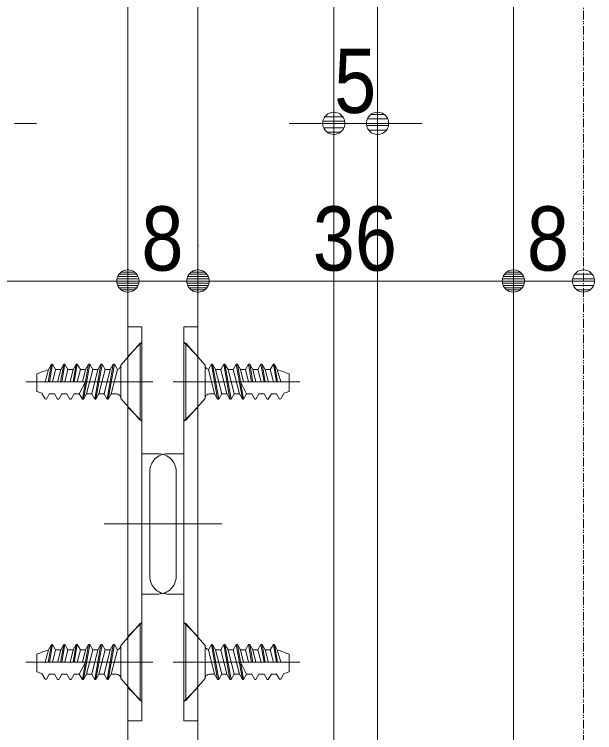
# Model space of a CAD drawing. Units: millimetres, scale not verified. Extents: x -6062 to 6062, y -3045 to 3045.
# Drawn here: x 1225.9 to 1557, y 212.4 to 622.5 of the extents above; entities that cross this region are included whole.
import ezdxf
from ezdxf.enums import TextEntityAlignment as Align

# ---------------------------------------------------------------- set-up
doc = ezdxf.new("R2010")
doc.units = ezdxf.units.MM
doc.header["$LTSCALE"] = 20
doc.linetypes.add('DOUBLE_CHAIN1', pattern=[8.8, 5, -1, 0.6, -0.6, 0.6, -1])
for name, color, linetype, lineweight in [('0-1_3一般', 7, 'Continuous', 9), ('0-2_2寸法-1', 7, 'Continuous', 9), ('0-3_0', 7, 'Continuous', 9)]:
    doc.layers.add(name, color=color, linetype=linetype, lineweight=lineweight)
doc.styles.add('ＭＳ Ｐゴシック', font='')
doc.styles.get('ＭＳ Ｐゴシック').set_extended_font_data('MS PGothic')

# ---------------------------------------------------------------- blocks, each defined once
blk = doc.blocks.new('グループ-32')
at = {"layer": '0-1_3一般'}
for p, q in [((63913.7, 13704.9), (63913.7, -35100)), ((64413.7, -35100), (64413.7, 13704.9))]:
    blk.add_line(p, q, dxfattribs=at)
blk.add_lwpolyline([(65963.7, 16304.9), (65963.7, -37700), (62363.7, -37700), (62363.7, 16304.9)], close=True, dxfattribs=at)
blk = doc.blocks.new('グループ-34')
at = {"layer": '0-1_3一般'}
blk.add_line((61563.7, 16304.9), (61563.7, -37700), dxfattribs=at)
blk = doc.blocks.new('グループ-57')
at = {"layer": '0-1_3一般'}
for p, q in [((62203.7, 5494.9), (62223.7, 5494.9)), ((62203.7, 4614.9), (62203.7, 5494.9)), ((62443.7, 5244.9), (62223.7, 5494.9)), ((62223.7, 4614.9), (62223.7, 5494.9)), ((62517, 5254.9), (62530.3, 5254.9)), ((62517, 5254.9), (62587.7, 4854.9)), ((62658.3, 5254.9), (62671.7, 5254.9)), ((62658.3, 5254.9), (62729, 4854.9)), ((62799.7, 5254.9), (62813, 5254.9)), ((62799.7, 5254.9), (62870.3, 4854.9)), ((62941, 5254.9), (62906.4, 5194.9)), ((62941, 5254.9), (62976.3, 5054.9)), ((62941, 5254.9), (62954.3, 5254.9)), ((62989.7, 5054.9), (62954.3, 5254.9)), ((62954.3, 5254.9), (62989, 5194.9)), ((63082.3, 5254.9), (63117.7, 5054.9)), ((63131, 5054.9), (63095.7, 5254.9)), ((63259.2, 5054.9), (63223.7, 5254.9)), ((63223.7, 5254.9), (63237, 5254.9)), ((63237, 5254.9), (63272.7, 5054.9)), ((63268.8, 5194.9), (63237, 5254.9)), ((62443.7, 5244.9), (62443.7, 4864.9)), ((62635.6, 4914.9), (62565, 5194.9)), ((62623.7, 5194.9), (62565, 5194.9)), ((62777, 4914.9), (62706.3, 5194.9)), ((62706.3, 5194.9), (62765, 5194.9)), ((62883, 5054.9), (62847.6, 5194.9)), ((62847.6, 5194.9), (62906.4, 5194.9)), ((62906.4, 5194.9), (62941.7, 5054.9)), ((63024.3, 5054.9), (62989, 5194.9)), ((62989, 5194.9), (63047.7, 5194.9)), ((63166.8, 5050.3), (63130.3, 5194.9)), ((63130.3, 5194.9), (63189, 5194.9)), ((63307.4, 5054.9), (63268.8, 5194.9)), ((63403.7, 4943.3), (63403.7, 5143.3)), ((62183.7, 5054.9), (62135.3, 5054.9)), ((63527.3, 5054.9), (62183.7, 5054.9)), ((62848.3, 5054.9), (62918.3, 4914.9)), ((62941.7, 5054.9), (63403.7, 5054.9)), ((63307.7, 4859), (63344.1, 4922.1)), ((62223.7, 4614.9), (62443.7, 4864.9)), ((62553, 4914.9), (62493.7, 4914.9)), ((62553, 4914.9), (62587.7, 4854.9)), ((62587.7, 4854.9), (62601, 4854.9)), ((62601, 4854.9), (62635.6, 4914.9)), ((62635.6, 4914.9), (62694.4, 4914.9)), ((62694.4, 4914.9), (62729, 4854.9)), ((62729, 4854.9), (62742.3, 4854.9)), ((62742.3, 4854.9), (62777, 4914.9)), ((62835.7, 4914.9), (62777, 4914.9)), ((62835.7, 4914.9), (62870.3, 4854.9)), ((62870.3, 4854.9), (62883.7, 4854.9)), ((62883.7, 4854.9), (62918.3, 4914.9)), ((62978.3, 4914.9), (62918.3, 4914.9)), ((63119.6, 4914.9), (63059.6, 4914.9)), ((63118.4, 4914.9), (63153, 4854.9)), ((63166.3, 4854.9), (63201, 4914.9)), ((63261, 4914.9), (63201, 4914.9)), ((63261, 4914.9), (63294.3, 4857.1)), ((63294.3, 4857.1), (63307.7, 4859)), ((62203.7, 4614.9), (62223.7, 4614.9))]:
    blk.add_line(p, q, dxfattribs=at)
for points in [[(62517, 5254.9), (62482.4, 5194.9), (62553, 4914.9)], [(62601, 4854.9), (62530.3, 5254.9), (62565, 5194.9)], [(62658.3, 5254.9), (62623.7, 5194.9), (62694.4, 4914.9)], [(62742.3, 4854.9), (62671.7, 5254.9), (62706.3, 5194.9)], [(62799.7, 5254.9), (62765, 5194.9), (62835.7, 4914.9)], [(62883.7, 4854.9), (62813, 5254.9), (62847.6, 5194.9)], [(63082.3, 5254.9), (63047.7, 5194.9), (63083, 5054.9)], [(63082.3, 5254.9), (63095.7, 5254.9), (63130.3, 5194.9)], [(63223.7, 5254.9), (63189, 5194.9), (63225, 5054.9)], [(62977, 4914.9), (63011.7, 4854.9), (63025, 4854.9), (63059.6, 4914.9)], [(63153, 4854.9), (63166.3, 4854.9), (63201, 4914.9)]]:
    blk.add_lwpolyline(points, dxfattribs=at)
for centre, radius, start, end in [((62493.7, 5244.9), 50, 180, 218.85337), ((62493.7, 5244.9), 50, 218.85337, 257.70674), ((63033.7, 4319.2), 903.4, 70.33492, 74.8474), ((63033.7, 4319.2), 903.4, 65.82245, 70.33492), ((63255.6, 5314.9), 400, 282.68217, 287.20712), ((63255.6, 5314.9), 400, 287.20712, 291.73206), ((62493.7, 4864.9), 50, 135, 180), ((62493.7, 4864.9), 50, 90, 135)]:
    blk.add_arc(centre, radius, start, end, dxfattribs=at)
blk = doc.blocks.new('グループ-58')
at = {"layer": '0-1_3一般'}
for p, q in [((61703.7, 5494.9), (61483.7, 5244.9)), ((61703.7, 5494.9), (61703.7, 4614.9)), ((61703.7, 5494.9), (61723.7, 5494.9)), ((61723.7, 5494.9), (61723.7, 4614.9)), ((60654.6, 5054.9), (60690.3, 5254.9)), ((60690.3, 5254.9), (60658.6, 5194.9)), ((60703.7, 5254.9), (60668.1, 5054.9)), ((60690.3, 5254.9), (60703.7, 5254.9)), ((60831.7, 5254.9), (60796.3, 5054.9)), ((60809.7, 5054.9), (60845, 5254.9)), ((60973, 5254.9), (60937.7, 5054.9)), ((60938.4, 5194.9), (60973, 5254.9)), ((60951, 5054.9), (60986.3, 5254.9)), ((60973, 5254.9), (60986.3, 5254.9)), ((61021, 5194.9), (60986.3, 5254.9)), ((61057, 4854.9), (61127.7, 5254.9)), ((61114.3, 5254.9), (61127.7, 5254.9)), ((61198.3, 4854.9), (61269, 5254.9)), ((61255.7, 5254.9), (61269, 5254.9)), ((61339.7, 4854.9), (61410.3, 5254.9)), ((61397, 5254.9), (61410.3, 5254.9)), ((60658.6, 5194.9), (60619.9, 5054.9)), ((60738.3, 5194.9), (60797, 5194.9)), ((60797, 5194.9), (60760.5, 5050.3)), ((60879.6, 5194.9), (60938.4, 5194.9)), ((60938.4, 5194.9), (60903, 5054.9)), ((60985.6, 5054.9), (61021, 5194.9)), ((61021, 5194.9), (61079.7, 5194.9)), ((61079.7, 5194.9), (61044.4, 5054.9)), ((61221, 5194.9), (61150.4, 4914.9)), ((61162.3, 5194.9), (61221, 5194.9)), ((61362.4, 5194.9), (61291.7, 4914.9)), ((61362.4, 5194.9), (61303.6, 5194.9)), ((61483.7, 4864.9), (61483.7, 5244.9)), ((60523.7, 5143.3), (60523.7, 4943.3)), ((61743.7, 5054.9), (60400, 5054.9)), ((60523.7, 5054.9), (60985.6, 5054.9)), ((61009, 4914.9), (61079, 5054.9)), ((61792, 5054.9), (61743.7, 5054.9)), ((60583.2, 4922.1), (60619.7, 4859)), ((60619.7, 4859), (60633, 4857.1)), ((60633, 4857.1), (60666.4, 4914.9)), ((60726.4, 4914.9), (60666.4, 4914.9)), ((60726.4, 4914.9), (60761, 4854.9)), ((60774.3, 4854.9), (60809, 4914.9)), ((60867.7, 4914.9), (60807.7, 4914.9)), ((61009, 4914.9), (60949.1, 4914.9)), ((61009, 4914.9), (61043.7, 4854.9)), ((61043.7, 4854.9), (61057, 4854.9)), ((61057, 4854.9), (61091.6, 4914.9)), ((61150.4, 4914.9), (61091.6, 4914.9)), ((61150.4, 4914.9), (61185, 4854.9)), ((61185, 4854.9), (61198.3, 4854.9)), ((61198.3, 4854.9), (61233, 4914.9)), ((61233, 4914.9), (61291.7, 4914.9)), ((61291.7, 4914.9), (61326.3, 4854.9)), ((61326.3, 4854.9), (61339.7, 4854.9)), ((61339.7, 4854.9), (61374.3, 4914.9)), ((61433.7, 4914.9), (61374.3, 4914.9)), ((61483.7, 4864.9), (61703.7, 4614.9)), ((61703.7, 4614.9), (61723.7, 4614.9))]:
    blk.add_line(p, q, dxfattribs=at)
for points in [[(60702.3, 5054.9), (60738.3, 5194.9), (60703.7, 5254.9)], [(60797, 5194.9), (60831.7, 5254.9), (60845, 5254.9)], [(60844.3, 5054.9), (60879.6, 5194.9), (60845, 5254.9)], [(61079.7, 5194.9), (61114.3, 5254.9), (61043.7, 4854.9)], [(61091.6, 4914.9), (61162.3, 5194.9), (61127.7, 5254.9)], [(61221, 5194.9), (61255.7, 5254.9), (61185, 4854.9)], [(61233, 4914.9), (61303.6, 5194.9), (61269, 5254.9)], [(61362.4, 5194.9), (61397, 5254.9), (61326.3, 4854.9)], [(61374.3, 4914.9), (61445, 5194.9), (61410.3, 5254.9)], [(60726.4, 4914.9), (60761, 4854.9), (60774.3, 4854.9)], [(60867.7, 4914.9), (60902.3, 4854.9), (60915.7, 4854.9), (60950.3, 4914.9)]]:
    blk.add_lwpolyline(points, dxfattribs=at)
for centre, radius, start, end in [((60893.7, 4319.2), 903.4, 109.66508, 114.17755), ((60893.7, 4319.2), 903.4, 105.1526, 109.66508), ((61433.7, 5244.9), 50, 282.29326, 321.14663), ((61433.7, 5244.9), 50, 321.14663, 0), ((60671.8, 5314.9), 400, 248.26794, 252.79288), ((60671.8, 5314.9), 400, 252.79288, 257.31783), ((61433.7, 4864.9), 50, 45, 90), ((61433.7, 4864.9), 50, 0, 45)]:
    blk.add_arc(centre, radius, start, end, dxfattribs=at)
blk = doc.blocks.new('グループ-59')
at = {"layer": '0-1_3一般'}
for p, q in [((62203.7, 7814.9), (62203.7, 8694.9)), ((62203.7, 8694.9), (62223.7, 8694.9)), ((62223.7, 7814.9), (62223.7, 8694.9)), ((62443.7, 8444.9), (62223.7, 8694.9)), ((62517, 8454.9), (62482.4, 8394.9)), ((62517, 8454.9), (62530.3, 8454.9)), ((62530.3, 8454.9), (62565, 8394.9)), ((62601, 8054.9), (62530.3, 8454.9)), ((62658.3, 8454.9), (62623.7, 8394.9)), ((62658.3, 8454.9), (62671.7, 8454.9)), ((62671.7, 8454.9), (62706.3, 8394.9)), ((62742.3, 8054.9), (62671.7, 8454.9)), ((62799.7, 8454.9), (62765, 8394.9)), ((62799.7, 8454.9), (62813, 8454.9)), ((62813, 8454.9), (62847.6, 8394.9)), ((62883.7, 8054.9), (62813, 8454.9)), ((62941, 8454.9), (62976.3, 8254.9)), ((62989.7, 8254.9), (62954.3, 8454.9)), ((63082.3, 8454.9), (63047.7, 8394.9)), ((63082.3, 8454.9), (63117.7, 8254.9)), ((63082.3, 8454.9), (63095.7, 8454.9)), ((63095.7, 8454.9), (63130.3, 8394.9)), ((63131, 8254.9), (63095.7, 8454.9)), ((63223.7, 8454.9), (63189, 8394.9)), ((63223.7, 8454.9), (63237, 8454.9)), ((63259.2, 8254.9), (63223.7, 8454.9)), ((63268.8, 8394.9), (63237, 8454.9)), ((63237, 8454.9), (63272.7, 8254.9)), ((62443.7, 8444.9), (62443.7, 8064.9)), ((62482.4, 8394.9), (62553, 8114.9)), ((62623.7, 8394.9), (62565, 8394.9)), ((62623.7, 8394.9), (62694.4, 8114.9)), ((62706.3, 8394.9), (62765, 8394.9)), ((62765, 8394.9), (62835.7, 8114.9)), ((62847.6, 8394.9), (62906.4, 8394.9)), ((62883, 8254.9), (62847.6, 8394.9)), ((62989, 8394.9), (63047.7, 8394.9)), ((63024.3, 8254.9), (62989, 8394.9)), ((63047.7, 8394.9), (63083, 8254.9)), ((63130.3, 8394.9), (63189, 8394.9)), ((63166.8, 8250.3), (63130.3, 8394.9)), ((63189, 8394.9), (63225, 8254.9)), ((63307.4, 8254.9), (63268.8, 8394.9)), ((63403.7, 8143.3), (63403.7, 8343.3)), ((62183.7, 8254.9), (62135.3, 8254.9)), ((63527.3, 8254.9), (62183.7, 8254.9)), ((62848.3, 8254.9), (62918.3, 8114.9)), ((62941.7, 8254.9), (63403.7, 8254.9)), ((63307.7, 8059), (63344.1, 8122.1)), ((62553, 8114.9), (62493.7, 8114.9)), ((62553, 8114.9), (62587.7, 8054.9)), ((62635.6, 8114.9), (62694.4, 8114.9)), ((62694.4, 8114.9), (62729, 8054.9)), ((62835.7, 8114.9), (62777, 8114.9)), ((62835.7, 8114.9), (62870.3, 8054.9)), ((62883.7, 8054.9), (62918.3, 8114.9)), ((62978.3, 8114.9), (62918.3, 8114.9)), ((62977, 8114.9), (63011.7, 8054.9)), ((63011.7, 8054.9), (63025, 8054.9)), ((63025, 8054.9), (63059.6, 8114.9)), ((63119.6, 8114.9), (63059.6, 8114.9)), ((63118.4, 8114.9), (63153, 8054.9)), ((63166.3, 8054.9), (63201, 8114.9)), ((63261, 8114.9), (63201, 8114.9)), ((63261, 8114.9), (63294.3, 8057.1)), ((63294.3, 8057.1), (63307.7, 8059))]:
    blk.add_line(p, q, dxfattribs=at)
for points in [[(62517, 8454.9), (62587.7, 8054.9), (62601, 8054.9)], [(62658.3, 8454.9), (62729, 8054.9), (62742.3, 8054.9)], [(62799.7, 8454.9), (62870.3, 8054.9), (62883.7, 8054.9)], [(62941, 8454.9), (62906.4, 8394.9), (62941.7, 8254.9)], [(62941, 8454.9), (62954.3, 8454.9), (62989, 8394.9)], [(62601, 8054.9), (62635.6, 8114.9), (62565, 8394.9)], [(62742.3, 8054.9), (62777, 8114.9), (62706.3, 8394.9)], [(62203.7, 7814.9), (62223.7, 7814.9), (62443.7, 8064.9)], [(63153, 8054.9), (63166.3, 8054.9), (63201, 8114.9)]]:
    blk.add_lwpolyline(points, dxfattribs=at)
for centre, radius, start, end in [((62493.7, 8444.9), 50, 180, 218.85337), ((62493.7, 8444.9), 50, 218.85337, 257.70674), ((63033.7, 7519.2), 903.4, 70.33492, 74.8474), ((63033.7, 7519.2), 903.4, 65.82245, 70.33492), ((63255.6, 8514.9), 400, 282.68217, 287.20712), ((63255.6, 8514.9), 400, 287.20712, 291.73206), ((62493.7, 8064.9), 50, 135, 180), ((62493.7, 8064.9), 50, 90, 135)]:
    blk.add_arc(centre, radius, start, end, dxfattribs=at)
blk = doc.blocks.new('グループ-60')
at = {"layer": '0-1_3一般'}
for p, q in [((61703.7, 8694.9), (61483.7, 8444.9)), ((61703.7, 8694.9), (61723.7, 8694.9)), ((61703.7, 8694.9), (61703.7, 7814.9)), ((61723.7, 8694.9), (61723.7, 7814.9)), ((60654.6, 8254.9), (60690.3, 8454.9)), ((60690.3, 8454.9), (60658.6, 8394.9)), ((60703.7, 8454.9), (60668.1, 8254.9)), ((60690.3, 8454.9), (60703.7, 8454.9)), ((60738.3, 8394.9), (60703.7, 8454.9)), ((60831.7, 8454.9), (60796.3, 8254.9)), ((60797, 8394.9), (60831.7, 8454.9)), ((60809.7, 8254.9), (60845, 8454.9)), ((60831.7, 8454.9), (60845, 8454.9)), ((60879.6, 8394.9), (60845, 8454.9)), ((60973, 8454.9), (60937.7, 8254.9)), ((60951, 8254.9), (60986.3, 8454.9)), ((61114.3, 8454.9), (61043.7, 8054.9)), ((61079.7, 8394.9), (61114.3, 8454.9)), ((61114.3, 8454.9), (61127.7, 8454.9)), ((61162.3, 8394.9), (61127.7, 8454.9)), ((61255.7, 8454.9), (61185, 8054.9)), ((61221, 8394.9), (61255.7, 8454.9)), ((61255.7, 8454.9), (61269, 8454.9)), ((61303.6, 8394.9), (61269, 8454.9)), ((61397, 8454.9), (61326.3, 8054.9)), ((61362.4, 8394.9), (61397, 8454.9)), ((61397, 8454.9), (61410.3, 8454.9)), ((61445, 8394.9), (61410.3, 8454.9)), ((60658.6, 8394.9), (60619.9, 8254.9)), ((60702.3, 8254.9), (60738.3, 8394.9)), ((60738.3, 8394.9), (60797, 8394.9)), ((60797, 8394.9), (60760.5, 8250.3)), ((60844.3, 8254.9), (60879.6, 8394.9)), ((60879.6, 8394.9), (60938.4, 8394.9)), ((60938.4, 8394.9), (60903, 8254.9)), ((61021, 8394.9), (61079.7, 8394.9)), ((61079.7, 8394.9), (61044.4, 8254.9)), ((61091.6, 8114.9), (61162.3, 8394.9)), ((61162.3, 8394.9), (61221, 8394.9)), ((61233, 8114.9), (61303.6, 8394.9)), ((61362.4, 8394.9), (61303.6, 8394.9)), ((61374.3, 8114.9), (61445, 8394.9)), ((61483.7, 8064.9), (61483.7, 8444.9)), ((60523.7, 8343.3), (60523.7, 8143.3)), ((61743.7, 8254.9), (60400, 8254.9)), ((60523.7, 8254.9), (60985.6, 8254.9)), ((61009, 8114.9), (61079, 8254.9)), ((61792, 8254.9), (61743.7, 8254.9)), ((60583.2, 8122.1), (60619.7, 8059)), ((60619.7, 8059), (60633, 8057.1)), ((60633, 8057.1), (60666.4, 8114.9)), ((60726.4, 8114.9), (60666.4, 8114.9)), ((60726.4, 8114.9), (60761, 8054.9)), ((60774.3, 8054.9), (60809, 8114.9)), ((60867.7, 8114.9), (60807.7, 8114.9)), ((60867.7, 8114.9), (60902.3, 8054.9)), ((60902.3, 8054.9), (60915.7, 8054.9)), ((60915.7, 8054.9), (60950.3, 8114.9)), ((61009, 8114.9), (60949.1, 8114.9)), ((61009, 8114.9), (61043.7, 8054.9)), ((61057, 8054.9), (61091.6, 8114.9)), ((61150.4, 8114.9), (61091.6, 8114.9)), ((61198.3, 8054.9), (61233, 8114.9)), ((61233, 8114.9), (61291.7, 8114.9)), ((61339.7, 8054.9), (61374.3, 8114.9)), ((61433.7, 8114.9), (61374.3, 8114.9))]:
    blk.add_line(p, q, dxfattribs=at)
for points in [[(60938.4, 8394.9), (60973, 8454.9), (60986.3, 8454.9)], [(60985.6, 8254.9), (61021, 8394.9), (60986.3, 8454.9)], [(61043.7, 8054.9), (61057, 8054.9), (61127.7, 8454.9)], [(61185, 8054.9), (61198.3, 8054.9), (61269, 8454.9)], [(61326.3, 8054.9), (61339.7, 8054.9), (61410.3, 8454.9)], [(61221, 8394.9), (61150.4, 8114.9), (61185, 8054.9)], [(61362.4, 8394.9), (61291.7, 8114.9), (61326.3, 8054.9)], [(60726.4, 8114.9), (60761, 8054.9), (60774.3, 8054.9)], [(61483.7, 8064.9), (61703.7, 7814.9), (61723.7, 7814.9)]]:
    blk.add_lwpolyline(points, dxfattribs=at)
for centre, radius, start, end in [((60893.7, 7519.2), 903.4, 109.66508, 114.17755), ((60893.7, 7519.2), 903.4, 105.1526, 109.66508), ((61433.7, 8444.9), 50, 282.29326, 321.14663), ((61433.7, 8444.9), 50, 321.14663, 0), ((60671.8, 8514.9), 400, 248.26794, 252.79288), ((60671.8, 8514.9), 400, 252.79288, 257.31783), ((61433.7, 8064.9), 50, 45, 90), ((61433.7, 8064.9), 50, 0, 45)]:
    blk.add_arc(centre, radius, start, end, dxfattribs=at)
blk = doc.blocks.new('グループ-66')
at = {"layer": '0-1_3一般'}
for p, q in [((62363.7, 8881.3), (62203.7, 8881.3)), ((62203.7, 7431.3), (62203.7, 8881.3)), ((62363.7, 8521.3), (62363.7, 8881.3)), ((62203.7, 8704.9), (62363.7, 8544.9)), ((62363.7, 4381.3), (62363.7, 8521.3)), ((62078.8, 8254.9), (62493.8, 8254.9)), ((62363.7, 7964.9), (62203.7, 7804.9)), ((62203.7, 7431.3), (62013.7, 7431.3)), ((62203.7, 7431.3), (62203.7, 5831.3)), ((61813.7, 7231.3), (61813.7, 6031.3)), ((61638.1, 6631.3), (62636.1, 6631.3)), ((62203.7, 5831.3), (62013.7, 5831.3)), ((62203.7, 4381.3), (62203.7, 5831.3)), ((62203.7, 5504.9), (62363.7, 5344.9)), ((62078.8, 5054.9), (62532.8, 5054.9)), ((62363.7, 4764.9), (62203.7, 4604.9)), ((62203.7, 4381.3), (62363.7, 4381.3))]:
    blk.add_line(p, q, dxfattribs=at)
for centre, start, end in [((62013.7, 7231.3), 90, 135), ((62013.7, 7231.3), 135, 180), ((62013.7, 6031.3), 180, 225), ((62013.7, 6031.3), 225, 270)]:
    blk.add_arc(centre, 200, start, end, dxfattribs=at)
blk = doc.blocks.new('グループ-68')
at = {"layer": '0-1_3一般'}
for p, q in [((61563.7, 8881.3), (61563.7, 8521.3)), ((61723.7, 8881.3), (61563.7, 8881.3)), ((61723.7, 8881.3), (61723.7, 7431.3)), ((61563.7, 8544.9), (61723.7, 8704.9)), ((61563.7, 8521.3), (61563.7, 4381.3)), ((61433.5, 8254.9), (61848.5, 8254.9)), ((61723.7, 7804.9), (61563.7, 7964.9)), ((61913.7, 7431.3), (61723.7, 7431.3)), ((61723.7, 5831.3), (61723.7, 7431.3)), ((62113.7, 6031.3), (62113.7, 7231.3)), ((61291.2, 6631.3), (62289.2, 6631.3)), ((61913.7, 5831.3), (61723.7, 5831.3)), ((61723.7, 5831.3), (61723.7, 4381.3)), ((61563.7, 5344.9), (61723.7, 5504.9)), ((61394.5, 5054.9), (61848.5, 5054.9)), ((61723.7, 4604.9), (61563.7, 4764.9)), ((61563.7, 4381.3), (61723.7, 4381.3))]:
    blk.add_line(p, q, dxfattribs=at)
for centre, start, end in [((61913.7, 7231.3), 45, 90), ((61913.7, 7231.3), 0, 45), ((61913.7, 6031.3), 315, 0), ((61913.7, 6031.3), 270, 315)]:
    blk.add_arc(centre, 200, start, end, dxfattribs=at)
blk = doc.blocks.new('グループ-114')
at = {"layer": '0-1_3一般', "linetype": 'DOUBLE_CHAIN1'}
blk.add_line((66763.7, -39000), (66763.7, 20804.9), dxfattribs=at)
blk = doc.blocks.new('グループ-115')
at = {"layer": '0-1_3一般'}
for name in ['グループ-114', 'グループ-34', 'グループ-32', 'グループ-68', 'グループ-66', 'グループ-60', 'グループ-59', 'グループ-58', 'グループ-57']:
    blk.add_blockref(name, (0, 0), dxfattribs=at)
blk = doc.blocks.new('グループ-116')
at = {"layer": '0-1_3一般'}
blk.add_blockref('グループ-115', (0, 0), dxfattribs=at)
blk = doc.blocks.new('_Dot')
at = {"layer": '0-3_0'}
for p, q in [((-10, 0), (-20, 0)), ((9.78, 2), (-9.78, 2)), ((7.99, 6), (-7.99, 6)), ((9.16, -3.98), (-9.16, -3.98)), ((6, -7.98), (-6, -7.98))]:
    blk.add_line(p, q, dxfattribs=at)
for points in [[(10, 0), (9.92, 1.25), (9.69, 2.49), (9.3, 3.68), (8.76, 4.82), (8.09, 5.88), (7.29, 6.85), (6.37, 7.71), (5.36, 8.44), (4.26, 9.05), (3.09, 9.51), (1.87, 9.82), (0.63, 9.98), (-0.63, 9.98), (-1.87, 9.82), (-3.09, 9.51), (-4.26, 9.05), (-5.36, 8.44), (-6.37, 7.71), (-7.29, 6.85), (-8.09, 5.88), (-8.76, 4.82), (-9.3, 3.68), (-9.69, 2.49), (-9.92, 1.25), (-10, 0), (0, 0)], [(-10, 0), (-9.92, -1.25), (-9.69, -2.49), (-9.3, -3.68), (-8.76, -4.82), (-8.09, -5.88), (-7.29, -6.85), (-6.37, -7.71), (-5.36, -8.44), (-4.26, -9.05), (-3.09, -9.51), (-1.87, -9.82), (-0.63, -9.98), (0.63, -9.98), (1.87, -9.82), (3.09, -9.51), (4.26, -9.05), (5.36, -8.44), (6.37, -7.71), (7.29, -6.85), (8.09, -5.88), (8.76, -4.82), (9.3, -3.68), (9.69, -2.49), (9.92, -1.25), (10, 0), (0, 0)]]:
    blk.add_lwpolyline(points, close=True, dxfattribs=at)

msp = doc.modelspace()

# ---------------------------------------------------------------- linework, layer by layer
at = {"layer": '0-2_2寸法-1'}
for p, q in [((1408.18, 580.25), (1408.38, 580.25)), ((1433.18, 580.25), (1433.38, 580.25)), ((1225.9, 560.25), (1238.61, 560.25)), ((1395.47, 560.25), (1382.76, 560.25)), ((1433.18, 560.25), (1408.18, 560.25)), ((1445.9, 560.25), (1458.61, 560.25)), ((1290.68, 490.25), (1290.88, 490.25)), ((1290.68, 490.25), (1290.88, 490.25)), ((1330.68, 490.25), (1330.88, 490.25)), ((1330.68, 490.25), (1330.88, 490.25)), ((1510.68, 490.25), (1510.88, 490.25)), ((1510.68, 490.25), (1510.88, 490.25)), ((1550.68, 490.25), (1550.88, 490.25)), ((1277.97, 470.25), (1123.4, 470.25)), ((1303.4, 470.25), (1317.97, 470.25)), ((1497.97, 470.25), (1343.4, 470.25)), ((1523.4, 470.25), (1537.97, 470.25))]:
    msp.add_line(p, q, dxfattribs=at)

# ---------------------------------------------------------------- block references
at = {"layer": '0-1_3一般', "xscale": 0.05, "yscale": 0.05}
msp.add_blockref('グループ-116', (-1787.5, 0), dxfattribs=at)
at = {"layer": '0-2_2寸法-1', "xscale": 0.6356201, "yscale": 0.6356201}
for p in [(1408.18, 560.25), (1290.68, 470.25), (1330.68, 470.25), (1510.68, 470.25), (1550.68, 470.25)]:
    msp.add_blockref('_Dot', p, dxfattribs=at)
at = {"layer": '0-2_2寸法-1', "xscale": 0.6356201, "yscale": 0.6356201, "rotation": 180}
for p in [(1433.18, 560.25), (1290.68, 470.25), (1330.68, 470.25), (1510.68, 470.25)]:
    msp.add_blockref('_Dot', p, dxfattribs=at)

# ---------------------------------------------------------------- texts
at = {"layer": '0-2_2寸法-1', "style": 'ＭＳ Ｐゴシック', "width": 0.9}
for s, p in [('5', (1408.39, 555.19)), ('8', (1298.39, 465.19)), ('36', (1396.19, 465.19)), ('8', (1518.39, 465.19))]:
    msp.add_text(s, height=36.66, dxfattribs=at).set_placement(p, align=Align.BOTTOM_LEFT)

doc.saveas('drawing.dxf')
